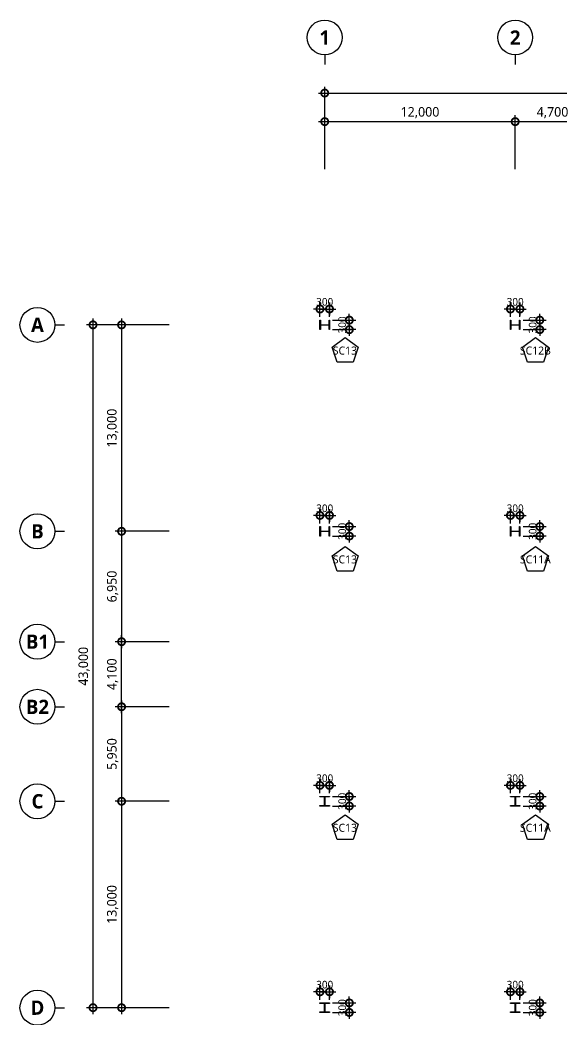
# Model space of a CAD drawing. Header units: millimetres. Extents: x 9929 to 330537, y 4940 to 105100.
# Drawn here: x 190500 to 224587, y 42125 to 105100 of the extents above; entities that cross this region are included whole.
import ezdxf
from ezdxf.enums import TextEntityAlignment as Align

# ---------------------------------------------------------------- set-up
doc = ezdxf.new("R2010")
doc.units = ezdxf.units.MM
doc.header["$LTSCALE"] = 150
doc.layers.get('DEFPOINTS').update_dxf_attribs({"color": 137})
for name, color, linetype in [('09GIRDER', 2, 'Continuous'), ('DIM', 7, 'Continuous'), ('DIM1', 7, 'Continuous'), ('SYM-BUB', 3, 'Continuous'), ('TAG', 6, 'Continuous'), ('TEXT', 3, 'Continuous')]:
    doc.layers.add(name, color=color, linetype=linetype)
doc.styles.add('맑은고딕', font='malgun.ttf')
doc.styles.add('맑은고딕B', font='malgunbd.ttf')
doc.styles.add('스타일1', font='malgun.ttf')
doc.styles.add('스타일2', font='malgunbd.ttf')
doc.dimstyles.new('CJA', dxfattribs={"dimscale": 200, "dimtxt": 3, "dimasz": 1, "dimexe": 2, "dimexo": 3, "dimgap": 1, "dimtad": 1, "dimdec": 0, "dimzin": 1, "dimdsep": 46, "dimlunit": 6, "dimtxsty": '스타일1', "dimblk": 'GAUN-DOT', "dimcen": -2, "dimdle": 2, "dimclrd": 256, "dimclre": 256, "dimclrt": 3, "dimadec": 0, "dimazin": 0, "dimtfac": 1, "dimtdec": 0, "dimtix": 1, "dimtmove": 2, "dimatfit": 3, "dimldrblk": 'DOTSMALL', "dimfxl": 1, "dimtolj": 1, "dimtzin": 1, "dimarcsym": 0})
doc.dimstyles.new('GAUN0.5', dxfattribs={"dimscale": 200, "dimtxt": 2.4, "dimasz": 1, "dimexe": 1, "dimexo": 1, "dimgap": 1, "dimtad": 1, "dimdec": 0, "dimlfac": 0.5, "dimzin": 1, "dimdsep": 46, "dimlunit": 6, "dimtxsty": '맑은고딕', "dimblk": 'GAUN-DOT', "dimcen": -2, "dimdle": 2, "dimclrd": 256, "dimclre": 256, "dimclrt": 4, "dimadec": 0, "dimazin": 0, "dimtfac": 1, "dimtdec": 0, "dimtix": 1, "dimtmove": 2, "dimatfit": 3, "dimldrblk": 'DOTSMALL', "dimfxl": 1, "dimtolj": 1, "dimtzin": 1, "dimarcsym": 0})

# ---------------------------------------------------------------- blocks, each defined once
blk = doc.blocks.new('_DotSmall')
at = {"color": 0, "linetype": 'ByBlock', "const_width": 0.5}
blk.add_lwpolyline([(-0.0625, 0, 1), (0.0625, 0, 1)], format="xyb", close=True, dxfattribs=at)
blk = doc.blocks.new('*D30')
at = {"layer": 'DEFPOINTS', "color": 0, "transparency": 16777216}
for p in [(195100, 85900), (200500, 85900), (200500, 42900)]:
    blk.add_point(p, dxfattribs=at)
at = {"layer": 'DIM', "color": 7, "lineweight": -2, "transparency": 16777216}
for p, q in [((195100, 42500), (195100, 86300)), ((199900, 85900), (194700, 85900)), ((199900, 42900), (194700, 42900))]:
    blk.add_line(p, q, dxfattribs=at)
at = {"layer": 'DIM', "color": 7, "lineweight": -2, "transparency": 16777216, "xscale": 900, "yscale": 900, "zscale": 900}
for p, rotation in [((195100, 85900), 90), ((195100, 42900), 270)]:
    blk.add_blockref('_DotSmall', p, dxfattribs=dict(at, rotation=rotation))
at = {"layer": 'DIM', "color": 3, "transparency": 16777216, "insert": (194540, 64400), "char_height": 600, "attachment_point": 5, "rotation": 90, "style": '스타일1'}
blk.add_mtext('\\A1;43,000', dxfattribs=at)
blk = doc.blocks.new('*D31')
at = {"layer": 'DEFPOINTS', "color": 0, "transparency": 16777216}
for p in [(200500, 85900), (196900, 72900), (200500, 72900)]:
    blk.add_point(p, dxfattribs=at)
at = {"layer": 'DIM', "color": 7, "lineweight": -2, "transparency": 16777216}
for p, q in [((196900, 86300), (196900, 72500)), ((199900, 85900), (196500, 85900)), ((199900, 72900), (196500, 72900))]:
    blk.add_line(p, q, dxfattribs=at)
at = {"layer": 'DIM', "color": 7, "lineweight": -2, "transparency": 16777216, "xscale": 900, "yscale": 900, "zscale": 900}
for p, rotation in [((196900, 85900), 90), ((196900, 72900), 270)]:
    blk.add_blockref('_DotSmall', p, dxfattribs=dict(at, rotation=rotation))
at = {"layer": 'DIM', "color": 3, "transparency": 16777216, "insert": (196338, 79400), "char_height": 600, "attachment_point": 5, "rotation": 90, "style": '스타일1'}
blk.add_mtext('\\A1;13,000', dxfattribs=at)
blk = doc.blocks.new('*D32')
at = {"layer": 'DEFPOINTS', "color": 0, "transparency": 16777216}
for p in [(200500, 55900), (196900, 42900), (200500, 42900)]:
    blk.add_point(p, dxfattribs=at)
at = {"layer": 'DIM', "color": 7, "lineweight": -2, "transparency": 16777216}
for p, q in [((196900, 56300), (196900, 42500)), ((199900, 55900), (196500, 55900)), ((199900, 42900), (196500, 42900))]:
    blk.add_line(p, q, dxfattribs=at)
at = {"layer": 'DIM', "color": 7, "lineweight": -2, "transparency": 16777216, "xscale": 900, "yscale": 900, "zscale": 900}
for p, rotation in [((196900, 55900), 90), ((196900, 42900), 270)]:
    blk.add_blockref('_DotSmall', p, dxfattribs=dict(at, rotation=rotation))
at = {"layer": 'DIM', "color": 3, "transparency": 16777216, "insert": (196338, 49400), "char_height": 600, "attachment_point": 5, "rotation": 90, "style": '스타일1'}
blk.add_mtext('\\A1;13,000', dxfattribs=at)
blk = doc.blocks.new('*D33')
at = {"layer": 'DEFPOINTS', "color": 0, "transparency": 16777216}
for p in [(280700, 100500), (209700, 95100), (280700, 95100)]:
    blk.add_point(p, dxfattribs=at)
at = {"layer": 'DIM', "color": 7, "lineweight": -2, "transparency": 16777216}
for p, q in [((209700, 95700), (209700, 100900)), ((280700, 95700), (280700, 100900)), ((209300, 100500), (281100, 100500))]:
    blk.add_line(p, q, dxfattribs=at)
at = {"layer": 'DIM', "color": 7, "lineweight": -2, "transparency": 16777216, "xscale": 900, "yscale": 900, "zscale": 900, "rotation": 180}
blk.add_blockref('_DotSmall', (209700, 100500), dxfattribs=at)
at = {"layer": 'DIM', "color": 7, "lineweight": -2, "transparency": 16777216, "xscale": 900, "yscale": 900, "zscale": 900}
blk.add_blockref('_DotSmall', (280700, 100500), dxfattribs=at)
at = {"layer": 'DIM', "color": 3, "transparency": 16777216, "insert": (245200, 101062), "char_height": 600, "attachment_point": 5, "style": '스타일1'}
blk.add_mtext('\\A1;71,000', dxfattribs=at)
blk = doc.blocks.new('*D37')
at = {"layer": 'DEFPOINTS', "color": 0, "transparency": 16777216}
for p in [(221700, 98700), (209700, 95100), (221700, 95100)]:
    blk.add_point(p, dxfattribs=at)
at = {"layer": 'DIM', "color": 7, "lineweight": -2, "transparency": 16777216}
for p, q in [((209700, 95700), (209700, 99100)), ((221700, 95700), (221700, 99100)), ((209300, 98700), (222100, 98700))]:
    blk.add_line(p, q, dxfattribs=at)
at = {"layer": 'DIM', "color": 7, "lineweight": -2, "transparency": 16777216, "xscale": 900, "yscale": 900, "zscale": 900, "rotation": 180}
blk.add_blockref('_DotSmall', (209700, 98700), dxfattribs=at)
at = {"layer": 'DIM', "color": 7, "lineweight": -2, "transparency": 16777216, "xscale": 900, "yscale": 900, "zscale": 900}
blk.add_blockref('_DotSmall', (221700, 98700), dxfattribs=at)
at = {"layer": 'DIM', "color": 3, "transparency": 16777216, "insert": (215700, 99262), "char_height": 600, "attachment_point": 5, "style": '스타일1'}
blk.add_mtext('\\A1;12,000', dxfattribs=at)
blk = doc.blocks.new('NEW_BUB')
at = {"layer": 'SYM-BUB', "color": 6}
blk.add_line((0, 3), (0, 0), dxfattribs=at)
blk.add_circle((0, 8.5), 5.5, dxfattribs=at)
at = {"layer": 'SYM-BUB', "color": 3, "style": '스타일2'}
blk.add_attdef('X', text='', height=4.5, dxfattribs=at).set_placement((0, 8.5), align=Align.MIDDLE)
blk = doc.blocks.new('*D38')
at = {"layer": 'DEFPOINTS', "color": 0, "transparency": 16777216}
for p in [(200500, 61850), (196900, 55900), (200500, 55900)]:
    blk.add_point(p, dxfattribs=at)
at = {"layer": 'DIM', "color": 7, "lineweight": -2, "transparency": 16777216}
for p, q in [((199900, 61850), (196500, 61850)), ((196900, 62250), (196900, 55500)), ((199900, 55900), (196500, 55900))]:
    blk.add_line(p, q, dxfattribs=at)
at = {"layer": 'DIM', "color": 7, "lineweight": -2, "transparency": 16777216, "xscale": 900, "yscale": 900, "zscale": 900}
for p, rotation in [((196900, 61850), 90), ((196900, 55900), 270)]:
    blk.add_blockref('_DotSmall', p, dxfattribs=dict(at, rotation=rotation))
at = {"layer": 'DIM', "color": 3, "transparency": 16777216, "insert": (196340, 58875), "char_height": 600, "attachment_point": 5, "rotation": 90, "style": '스타일1'}
blk.add_mtext('\\A1;5,950', dxfattribs=at)
blk = doc.blocks.new('*D42')
at = {"layer": 'DEFPOINTS', "color": 0, "transparency": 16777216}
for p in [(226400, 98700), (221700, 95100), (226400, 95100)]:
    blk.add_point(p, dxfattribs=at)
at = {"layer": 'DIM', "color": 7, "lineweight": -2, "transparency": 16777216}
for p, q in [((221700, 95700), (221700, 99100)), ((226400, 95700), (226400, 99100)), ((221300, 98700), (226800, 98700))]:
    blk.add_line(p, q, dxfattribs=at)
at = {"layer": 'DIM', "color": 7, "lineweight": -2, "transparency": 16777216, "xscale": 900, "yscale": 900, "zscale": 900, "rotation": 180}
blk.add_blockref('_DotSmall', (221700, 98700), dxfattribs=at)
at = {"layer": 'DIM', "color": 7, "lineweight": -2, "transparency": 16777216, "xscale": 900, "yscale": 900, "zscale": 900}
blk.add_blockref('_DotSmall', (226400, 98700), dxfattribs=at)
at = {"layer": 'DIM', "color": 3, "transparency": 16777216, "insert": (224050, 99260), "char_height": 600, "attachment_point": 5, "style": '스타일1'}
blk.add_mtext('\\A1;4,700', dxfattribs=at)
blk = doc.blocks.new('*D43')
at = {"layer": 'DEFPOINTS', "color": 0, "transparency": 16777216}
for p in [(196900, 65950), (200500, 65950), (200500, 61850)]:
    blk.add_point(p, dxfattribs=at)
at = {"layer": 'DIM', "color": 7, "lineweight": -2, "transparency": 16777216}
for p, q in [((196900, 61450), (196900, 66350)), ((199900, 65950), (196500, 65950)), ((199900, 61850), (196500, 61850))]:
    blk.add_line(p, q, dxfattribs=at)
at = {"layer": 'DIM', "color": 7, "lineweight": -2, "transparency": 16777216, "xscale": 900, "yscale": 900, "zscale": 900}
for p, rotation in [((196900, 65950), 90), ((196900, 61850), 270)]:
    blk.add_blockref('_DotSmall', p, dxfattribs=dict(at, rotation=rotation))
at = {"layer": 'DIM', "color": 3, "transparency": 16777216, "insert": (196338, 63900), "char_height": 600, "attachment_point": 5, "rotation": 90, "style": '스타일1'}
blk.add_mtext('\\A1;4,100', dxfattribs=at)
blk = doc.blocks.new('*D44')
at = {"layer": 'DEFPOINTS', "color": 0, "transparency": 16777216}
for p in [(200500, 72900), (196900, 65950), (200500, 65950)]:
    blk.add_point(p, dxfattribs=at)
at = {"layer": 'DIM', "color": 7, "lineweight": -2, "transparency": 16777216}
for p, q in [((196900, 73300), (196900, 65550)), ((199900, 72900), (196500, 72900)), ((199900, 65950), (196500, 65950))]:
    blk.add_line(p, q, dxfattribs=at)
at = {"layer": 'DIM', "color": 7, "lineweight": -2, "transparency": 16777216, "xscale": 900, "yscale": 900, "zscale": 900}
for p, rotation in [((196900, 72900), 90), ((196900, 65950), 270)]:
    blk.add_blockref('_DotSmall', p, dxfattribs=dict(at, rotation=rotation))
at = {"layer": 'DIM', "color": 3, "transparency": 16777216, "insert": (196340, 69425), "char_height": 600, "attachment_point": 5, "rotation": 90, "style": '스타일1'}
blk.add_mtext('\\A1;6,950', dxfattribs=at)
blk = doc.blocks.new('GAUN-DOT')
at = {"linetype": 'ByBlock'}
for p, q in [((2, 0), (-2, 0)), ((0, -2), (0, 2))]:
    blk.add_line(p, q, dxfattribs=at)
at = {"const_width": 2.25}
blk.add_lwpolyline([(0, 0.28125, 1), (0, -0.28125, 1)], format="xyb", close=True, dxfattribs=at)
blk = doc.blocks.new('*D52')
at = {"layer": 'DEFPOINTS', "color": 0, "transparency": 16777216}
for p in [(210000, 86900), (209400, 86200), (210000, 86200)]:
    blk.add_point(p, dxfattribs=at)
at = {"layer": 'DIM1', "lineweight": -2, "transparency": 16777216}
for p, q in [((209400, 86400), (209400, 87100)), ((210000, 86400), (210000, 87100)), ((209200, 86900), (209000, 86900)), ((209400, 86900), (210000, 86900)), ((210200, 86900), (210400, 86900))]:
    blk.add_line(p, q, dxfattribs=at)
at = {"layer": 'DIM1', "lineweight": -2, "transparency": 16777216, "xscale": 200, "yscale": 200, "zscale": 200}
blk.add_blockref('GAUN-DOT', (209400, 86900), dxfattribs=at)
at = {"layer": 'DIM1', "lineweight": -2, "transparency": 16777216, "xscale": 200, "yscale": 200, "zscale": 200, "rotation": 180}
blk.add_blockref('GAUN-DOT', (210000, 86900), dxfattribs=at)
at = {"layer": 'DIM1', "color": 4, "transparency": 16777216, "insert": (209700, 87348), "char_height": 480, "attachment_point": 5, "style": '맑은고딕'}
blk.add_mtext('\\A1;300', dxfattribs=at)
blk = doc.blocks.new('*D53')
at = {"layer": 'DEFPOINTS', "color": 0, "transparency": 16777216}
for p in [(210000, 86200), (210000, 85600), (211250, 85600)]:
    blk.add_point(p, dxfattribs=at)
at = {"layer": 'DIM1', "lineweight": -2, "transparency": 16777216}
for p, q in [((211250, 86400), (211250, 86600)), ((210200, 86200), (211450, 86200)), ((211250, 86200), (211250, 85600)), ((210200, 85600), (211450, 85600)), ((211250, 85400), (211250, 85200))]:
    blk.add_line(p, q, dxfattribs=at)
at = {"layer": 'DIM1', "lineweight": -2, "transparency": 16777216, "xscale": 200, "yscale": 200, "zscale": 200}
for p, rotation in [((211250, 86200), 270), ((211250, 85600), 90)]:
    blk.add_blockref('GAUN-DOT', p, dxfattribs=dict(at, rotation=rotation))
at = {"layer": 'DIM1', "color": 4, "transparency": 16777216, "insert": (210802, 85900), "char_height": 480, "attachment_point": 5, "rotation": 90, "style": '맑은고딕'}
blk.add_mtext('\\A1;300', dxfattribs=at)
blk = doc.blocks.new('*D54')
at = {"layer": 'DEFPOINTS', "color": 0, "transparency": 16777216}
for p in [(222000, 86900), (221400, 86200), (222000, 86200)]:
    blk.add_point(p, dxfattribs=at)
at = {"layer": 'DIM1', "lineweight": -2, "transparency": 16777216}
for p, q in [((221400, 86400), (221400, 87100)), ((222000, 86400), (222000, 87100)), ((221200, 86900), (221000, 86900)), ((221400, 86900), (222000, 86900)), ((222200, 86900), (222400, 86900))]:
    blk.add_line(p, q, dxfattribs=at)
at = {"layer": 'DIM1', "lineweight": -2, "transparency": 16777216, "xscale": 200, "yscale": 200, "zscale": 200}
blk.add_blockref('GAUN-DOT', (221400, 86900), dxfattribs=at)
at = {"layer": 'DIM1', "lineweight": -2, "transparency": 16777216, "xscale": 200, "yscale": 200, "zscale": 200, "rotation": 180}
blk.add_blockref('GAUN-DOT', (222000, 86900), dxfattribs=at)
at = {"layer": 'DIM1', "color": 4, "transparency": 16777216, "insert": (221700, 87348), "char_height": 480, "attachment_point": 5, "style": '맑은고딕'}
blk.add_mtext('\\A1;300', dxfattribs=at)
blk = doc.blocks.new('*D55')
at = {"layer": 'DEFPOINTS', "color": 0, "transparency": 16777216}
for p in [(222000, 86200), (222000, 85600), (223250, 85600)]:
    blk.add_point(p, dxfattribs=at)
at = {"layer": 'DIM1', "lineweight": -2, "transparency": 16777216}
for p, q in [((223250, 86400), (223250, 86600)), ((222200, 86200), (223450, 86200)), ((223250, 86200), (223250, 85600)), ((222200, 85600), (223450, 85600)), ((223250, 85400), (223250, 85200))]:
    blk.add_line(p, q, dxfattribs=at)
at = {"layer": 'DIM1', "lineweight": -2, "transparency": 16777216, "xscale": 200, "yscale": 200, "zscale": 200}
for p, rotation in [((223250, 86200), 270), ((223250, 85600), 90)]:
    blk.add_blockref('GAUN-DOT', p, dxfattribs=dict(at, rotation=rotation))
at = {"layer": 'DIM1', "color": 4, "transparency": 16777216, "insert": (222802, 85900), "char_height": 480, "attachment_point": 5, "rotation": 90, "style": '맑은고딕'}
blk.add_mtext('\\A1;300', dxfattribs=at)
blk = doc.blocks.new('*D84')
at = {"layer": 'DEFPOINTS', "color": 0, "transparency": 16777216}
for p in [(222000, 73900), (221400, 73200), (222000, 73200)]:
    blk.add_point(p, dxfattribs=at)
at = {"layer": 'DIM1', "lineweight": -2, "transparency": 16777216}
for p, q in [((221200, 73900), (221000, 73900)), ((221400, 73400), (221400, 74100)), ((221400, 73900), (222000, 73900)), ((222000, 73400), (222000, 74100)), ((222200, 73900), (222400, 73900))]:
    blk.add_line(p, q, dxfattribs=at)
at = {"layer": 'DIM1', "lineweight": -2, "transparency": 16777216, "xscale": 200, "yscale": 200, "zscale": 200}
blk.add_blockref('GAUN-DOT', (221400, 73900), dxfattribs=at)
at = {"layer": 'DIM1', "lineweight": -2, "transparency": 16777216, "xscale": 200, "yscale": 200, "zscale": 200, "rotation": 180}
blk.add_blockref('GAUN-DOT', (222000, 73900), dxfattribs=at)
at = {"layer": 'DIM1', "color": 4, "transparency": 16777216, "insert": (221700, 74348), "char_height": 480, "attachment_point": 5, "style": '맑은고딕'}
blk.add_mtext('\\A1;300', dxfattribs=at)
blk = doc.blocks.new('*D85')
at = {"layer": 'DEFPOINTS', "color": 0, "transparency": 16777216}
for p in [(222000, 73200), (222000, 72600), (223250, 72600)]:
    blk.add_point(p, dxfattribs=at)
at = {"layer": 'DIM1', "lineweight": -2, "transparency": 16777216}
for p, q in [((222200, 73200), (223450, 73200)), ((223250, 73400), (223250, 73600)), ((223250, 73200), (223250, 72600)), ((222200, 72600), (223450, 72600)), ((223250, 72400), (223250, 72200))]:
    blk.add_line(p, q, dxfattribs=at)
at = {"layer": 'DIM1', "lineweight": -2, "transparency": 16777216, "xscale": 200, "yscale": 200, "zscale": 200}
for p, rotation in [((223250, 73200), 270), ((223250, 72600), 90)]:
    blk.add_blockref('GAUN-DOT', p, dxfattribs=dict(at, rotation=rotation))
at = {"layer": 'DIM1', "color": 4, "transparency": 16777216, "insert": (222802, 72900), "char_height": 480, "attachment_point": 5, "rotation": 90, "style": '맑은고딕'}
blk.add_mtext('\\A1;300', dxfattribs=at)
blk = doc.blocks.new('*D86')
at = {"layer": 'DEFPOINTS', "color": 0, "transparency": 16777216}
for p in [(210000, 73900), (209400, 73200), (210000, 73200)]:
    blk.add_point(p, dxfattribs=at)
at = {"layer": 'DIM1', "lineweight": -2, "transparency": 16777216}
for p, q in [((209200, 73900), (209000, 73900)), ((209400, 73400), (209400, 74100)), ((209400, 73900), (210000, 73900)), ((210000, 73400), (210000, 74100)), ((210200, 73900), (210400, 73900))]:
    blk.add_line(p, q, dxfattribs=at)
at = {"layer": 'DIM1', "lineweight": -2, "transparency": 16777216, "xscale": 200, "yscale": 200, "zscale": 200}
blk.add_blockref('GAUN-DOT', (209400, 73900), dxfattribs=at)
at = {"layer": 'DIM1', "lineweight": -2, "transparency": 16777216, "xscale": 200, "yscale": 200, "zscale": 200, "rotation": 180}
blk.add_blockref('GAUN-DOT', (210000, 73900), dxfattribs=at)
at = {"layer": 'DIM1', "color": 4, "transparency": 16777216, "insert": (209700, 74348), "char_height": 480, "attachment_point": 5, "style": '맑은고딕'}
blk.add_mtext('\\A1;300', dxfattribs=at)
blk = doc.blocks.new('*D87')
at = {"layer": 'DEFPOINTS', "color": 0, "transparency": 16777216}
for p in [(210000, 73200), (210000, 72600), (211250, 72600)]:
    blk.add_point(p, dxfattribs=at)
at = {"layer": 'DIM1', "lineweight": -2, "transparency": 16777216}
for p, q in [((210200, 73200), (211450, 73200)), ((211250, 73400), (211250, 73600)), ((211250, 73200), (211250, 72600)), ((210200, 72600), (211450, 72600)), ((211250, 72400), (211250, 72200))]:
    blk.add_line(p, q, dxfattribs=at)
at = {"layer": 'DIM1', "lineweight": -2, "transparency": 16777216, "xscale": 200, "yscale": 200, "zscale": 200}
for p, rotation in [((211250, 73200), 270), ((211250, 72600), 90)]:
    blk.add_blockref('GAUN-DOT', p, dxfattribs=dict(at, rotation=rotation))
at = {"layer": 'DIM1', "color": 4, "transparency": 16777216, "insert": (210802, 72900), "char_height": 480, "attachment_point": 5, "rotation": 90, "style": '맑은고딕'}
blk.add_mtext('\\A1;300', dxfattribs=at)
blk = doc.blocks.new('*D88')
at = {"layer": 'DEFPOINTS', "color": 0, "transparency": 16777216}
for p in [(222000, 56900), (221400, 56200), (222000, 56200)]:
    blk.add_point(p, dxfattribs=at)
at = {"layer": 'DIM1', "lineweight": -2, "transparency": 16777216}
for p, q in [((221200, 56900), (221000, 56900)), ((221400, 56400), (221400, 57100)), ((221400, 56900), (222000, 56900)), ((222000, 56400), (222000, 57100)), ((222200, 56900), (222400, 56900))]:
    blk.add_line(p, q, dxfattribs=at)
at = {"layer": 'DIM1', "lineweight": -2, "transparency": 16777216, "xscale": 200, "yscale": 200, "zscale": 200}
blk.add_blockref('GAUN-DOT', (221400, 56900), dxfattribs=at)
at = {"layer": 'DIM1', "lineweight": -2, "transparency": 16777216, "xscale": 200, "yscale": 200, "zscale": 200, "rotation": 180}
blk.add_blockref('GAUN-DOT', (222000, 56900), dxfattribs=at)
at = {"layer": 'DIM1', "color": 4, "transparency": 16777216, "insert": (221700, 57348), "char_height": 480, "attachment_point": 5, "style": '맑은고딕'}
blk.add_mtext('\\A1;300', dxfattribs=at)
blk = doc.blocks.new('*D89')
at = {"layer": 'DEFPOINTS', "color": 0, "transparency": 16777216}
for p in [(222000, 56200), (222000, 55600), (223250, 55600)]:
    blk.add_point(p, dxfattribs=at)
at = {"layer": 'DIM1', "lineweight": -2, "transparency": 16777216}
for p, q in [((222200, 56200), (223450, 56200)), ((223250, 56400), (223250, 56600)), ((223250, 56200), (223250, 55600)), ((222200, 55600), (223450, 55600)), ((223250, 55400), (223250, 55200))]:
    blk.add_line(p, q, dxfattribs=at)
at = {"layer": 'DIM1', "lineweight": -2, "transparency": 16777216, "xscale": 200, "yscale": 200, "zscale": 200}
for p, rotation in [((223250, 56200), 270), ((223250, 55600), 90)]:
    blk.add_blockref('GAUN-DOT', p, dxfattribs=dict(at, rotation=rotation))
at = {"layer": 'DIM1', "color": 4, "transparency": 16777216, "insert": (222802, 55900), "char_height": 480, "attachment_point": 5, "rotation": 90, "style": '맑은고딕'}
blk.add_mtext('\\A1;300', dxfattribs=at)
blk = doc.blocks.new('*D96')
at = {"layer": 'DEFPOINTS', "color": 0, "transparency": 16777216}
for p in [(210000, 56900), (209400, 56200), (210000, 56200)]:
    blk.add_point(p, dxfattribs=at)
at = {"layer": 'DIM1', "lineweight": -2, "transparency": 16777216}
for p, q in [((209200, 56900), (209000, 56900)), ((209400, 56400), (209400, 57100)), ((209400, 56900), (210000, 56900)), ((210000, 56400), (210000, 57100)), ((210200, 56900), (210400, 56900))]:
    blk.add_line(p, q, dxfattribs=at)
at = {"layer": 'DIM1', "lineweight": -2, "transparency": 16777216, "xscale": 200, "yscale": 200, "zscale": 200}
blk.add_blockref('GAUN-DOT', (209400, 56900), dxfattribs=at)
at = {"layer": 'DIM1', "lineweight": -2, "transparency": 16777216, "xscale": 200, "yscale": 200, "zscale": 200, "rotation": 180}
blk.add_blockref('GAUN-DOT', (210000, 56900), dxfattribs=at)
at = {"layer": 'DIM1', "color": 4, "transparency": 16777216, "insert": (209700, 57348), "char_height": 480, "attachment_point": 5, "style": '맑은고딕'}
blk.add_mtext('\\A1;300', dxfattribs=at)
blk = doc.blocks.new('*D97')
at = {"layer": 'DEFPOINTS', "color": 0, "transparency": 16777216}
for p in [(210000, 56200), (210000, 55600), (211250, 55600)]:
    blk.add_point(p, dxfattribs=at)
at = {"layer": 'DIM1', "lineweight": -2, "transparency": 16777216}
for p, q in [((210200, 56200), (211450, 56200)), ((211250, 56400), (211250, 56600)), ((211250, 56200), (211250, 55600)), ((210200, 55600), (211450, 55600)), ((211250, 55400), (211250, 55200))]:
    blk.add_line(p, q, dxfattribs=at)
at = {"layer": 'DIM1', "lineweight": -2, "transparency": 16777216, "xscale": 200, "yscale": 200, "zscale": 200}
for p, rotation in [((211250, 56200), 270), ((211250, 55600), 90)]:
    blk.add_blockref('GAUN-DOT', p, dxfattribs=dict(at, rotation=rotation))
at = {"layer": 'DIM1', "color": 4, "transparency": 16777216, "insert": (210802, 55900), "char_height": 480, "attachment_point": 5, "rotation": 90, "style": '맑은고딕'}
blk.add_mtext('\\A1;300', dxfattribs=at)
blk = doc.blocks.new('*D112')
at = {"layer": 'DEFPOINTS', "color": 0, "transparency": 16777216}
for p in [(210000, 43900), (209400, 43200), (210000, 43200)]:
    blk.add_point(p, dxfattribs=at)
at = {"layer": 'DIM1', "lineweight": -2, "transparency": 16777216}
for p, q in [((209400, 43400), (209400, 44100)), ((210000, 43400), (210000, 44100)), ((209200, 43900), (209000, 43900)), ((209400, 43900), (210000, 43900)), ((210200, 43900), (210400, 43900))]:
    blk.add_line(p, q, dxfattribs=at)
at = {"layer": 'DIM1', "lineweight": -2, "transparency": 16777216, "xscale": 200, "yscale": 200, "zscale": 200}
blk.add_blockref('GAUN-DOT', (209400, 43900), dxfattribs=at)
at = {"layer": 'DIM1', "lineweight": -2, "transparency": 16777216, "xscale": 200, "yscale": 200, "zscale": 200, "rotation": 180}
blk.add_blockref('GAUN-DOT', (210000, 43900), dxfattribs=at)
at = {"layer": 'DIM1', "color": 4, "transparency": 16777216, "insert": (209700, 44348), "char_height": 480, "attachment_point": 5, "style": '맑은고딕'}
blk.add_mtext('\\A1;300', dxfattribs=at)
blk = doc.blocks.new('*D113')
at = {"layer": 'DEFPOINTS', "color": 0, "transparency": 16777216}
for p in [(210000, 43200), (210000, 42600), (211250, 42600)]:
    blk.add_point(p, dxfattribs=at)
at = {"layer": 'DIM1', "lineweight": -2, "transparency": 16777216}
for p, q in [((211250, 43400), (211250, 43600)), ((210200, 43200), (211450, 43200)), ((211250, 43200), (211250, 42600)), ((210200, 42600), (211450, 42600)), ((211250, 42400), (211250, 42200))]:
    blk.add_line(p, q, dxfattribs=at)
at = {"layer": 'DIM1', "lineweight": -2, "transparency": 16777216, "xscale": 200, "yscale": 200, "zscale": 200}
for p, rotation in [((211250, 43200), 270), ((211250, 42600), 90)]:
    blk.add_blockref('GAUN-DOT', p, dxfattribs=dict(at, rotation=rotation))
at = {"layer": 'DIM1', "color": 4, "transparency": 16777216, "insert": (210802, 42900), "char_height": 480, "attachment_point": 5, "rotation": 90, "style": '맑은고딕'}
blk.add_mtext('\\A1;300', dxfattribs=at)
blk = doc.blocks.new('*D114')
at = {"layer": 'DEFPOINTS', "color": 0, "transparency": 16777216}
for p in [(222000, 43900), (221400, 43200), (222000, 43200)]:
    blk.add_point(p, dxfattribs=at)
at = {"layer": 'DIM1', "lineweight": -2, "transparency": 16777216}
for p, q in [((221400, 43400), (221400, 44100)), ((222000, 43400), (222000, 44100)), ((221200, 43900), (221000, 43900)), ((221400, 43900), (222000, 43900)), ((222200, 43900), (222400, 43900))]:
    blk.add_line(p, q, dxfattribs=at)
at = {"layer": 'DIM1', "lineweight": -2, "transparency": 16777216, "xscale": 200, "yscale": 200, "zscale": 200}
blk.add_blockref('GAUN-DOT', (221400, 43900), dxfattribs=at)
at = {"layer": 'DIM1', "lineweight": -2, "transparency": 16777216, "xscale": 200, "yscale": 200, "zscale": 200, "rotation": 180}
blk.add_blockref('GAUN-DOT', (222000, 43900), dxfattribs=at)
at = {"layer": 'DIM1', "color": 4, "transparency": 16777216, "insert": (221700, 44348), "char_height": 480, "attachment_point": 5, "style": '맑은고딕'}
blk.add_mtext('\\A1;300', dxfattribs=at)
blk = doc.blocks.new('*D115')
at = {"layer": 'DEFPOINTS', "color": 0, "transparency": 16777216}
for p in [(222000, 43200), (222000, 42600), (223250, 42600)]:
    blk.add_point(p, dxfattribs=at)
at = {"layer": 'DIM1', "lineweight": -2, "transparency": 16777216}
for p, q in [((223250, 43400), (223250, 43600)), ((222200, 43200), (223450, 43200)), ((223250, 43200), (223250, 42600)), ((222200, 42600), (223450, 42600)), ((223250, 42400), (223250, 42200))]:
    blk.add_line(p, q, dxfattribs=at)
at = {"layer": 'DIM1', "lineweight": -2, "transparency": 16777216, "xscale": 200, "yscale": 200, "zscale": 200}
for p, rotation in [((223250, 43200), 270), ((223250, 42600), 90)]:
    blk.add_blockref('GAUN-DOT', p, dxfattribs=dict(at, rotation=rotation))
at = {"layer": 'DIM1', "color": 4, "transparency": 16777216, "insert": (222802, 42900), "char_height": 480, "attachment_point": 5, "rotation": 90, "style": '맑은고딕'}
blk.add_mtext('\\A1;300', dxfattribs=at)

msp = doc.modelspace()

# ---------------------------------------------------------------- linework, layer by layer
at = {"layer": '09GIRDER'}
for points in [[(209400, 86200), (209430, 86200), (209430, 85946, 0.4142136), (209466, 85910), (209934, 85910, 0.4142136), (209970, 85946), (209970, 86200), (210000, 86200), (210000, 85600), (209970, 85600), (209970, 85854, 0.4142136), (209934, 85890), (209466, 85890, 0.4142136), (209430, 85854), (209430, 85600), (209400, 85600)], [(221400, 86200), (221430, 86200), (221430, 85946, 0.4142136), (221466, 85910), (221934, 85910, 0.4142136), (221970, 85946), (221970, 86200), (222000, 86200), (222000, 85600), (221970, 85600), (221970, 85854, 0.4142136), (221934, 85890), (221466, 85890, 0.4142136), (221430, 85854), (221430, 85600), (221400, 85600)], [(209400, 73200), (209430, 73200), (209430, 72946, 0.4142136), (209466, 72910), (209934, 72910, 0.4142136), (209970, 72946), (209970, 73200), (210000, 73200), (210000, 72600), (209970, 72600), (209970, 72854, 0.4142136), (209934, 72890), (209466, 72890, 0.4142136), (209430, 72854), (209430, 72600), (209400, 72600)], [(221400, 73200), (221430, 73200), (221430, 72946, 0.4142136), (221466, 72910), (221934, 72910, 0.4142136), (221970, 72946), (221970, 73200), (222000, 73200), (222000, 72600), (221970, 72600), (221970, 72854, 0.4142136), (221934, 72890), (221466, 72890, 0.4142136), (221430, 72854), (221430, 72600), (221400, 72600)], [(209400, 55600), (209400, 55630), (209654, 55630, 0.4142136), (209690, 55666), (209690, 56134, 0.4142136), (209654, 56170), (209400, 56170), (209400, 56200), (210000, 56200), (210000, 56170), (209746, 56170, 0.4142136), (209710, 56134), (209710, 55666, 0.4142136), (209746, 55630), (210000, 55630), (210000, 55600)], [(221400, 55600), (221400, 55630), (221654, 55630, 0.4142136), (221690, 55666), (221690, 56134, 0.4142136), (221654, 56170), (221400, 56170), (221400, 56200), (222000, 56200), (222000, 56170), (221746, 56170, 0.4142136), (221710, 56134), (221710, 55666, 0.4142136), (221746, 55630), (222000, 55630), (222000, 55600)], [(209400, 42600), (209400, 42630), (209654, 42630, 0.4142136), (209690, 42666), (209690, 43134, 0.4142136), (209654, 43170), (209400, 43170), (209400, 43200), (210000, 43200), (210000, 43170), (209746, 43170, 0.4142136), (209710, 43134), (209710, 42666, 0.4142136), (209746, 42630), (210000, 42630), (210000, 42600)], [(221400, 42600), (221400, 42630), (221654, 42630, 0.4142136), (221690, 42666), (221690, 43134, 0.4142136), (221654, 43170), (221400, 43170), (221400, 43200), (222000, 43200), (222000, 43170), (221746, 43170, 0.4142136), (221710, 43134), (221710, 42666, 0.4142136), (221746, 42630), (222000, 42630), (222000, 42600)]]:
    msp.add_lwpolyline(points, format="xyb", close=True, dxfattribs=at)
at = {"layer": 'TAG', "color": 6, "ltscale": 0.2, "elevation": 0}
for points in [[(210981.3, 85101.1), (211800.3, 84506.1), (211487.5, 83543.3), (210475.1, 83543.3), (210162.3, 84506.1)], [(222981.3, 85101.1), (223800.3, 84506.1), (223487.5, 83543.3), (222475.1, 83543.3), (222162.3, 84506.1)], [(210981.3, 71950.2), (211800.3, 71355.2), (211487.5, 70392.4), (210475.1, 70392.4), (210162.3, 71355.2)], [(222981.3, 71950.2), (223800.3, 71355.2), (223487.5, 70392.4), (222475.1, 70392.4), (222162.3, 71355.2)], [(210981.3, 55050.2), (211800.3, 54455.2), (211487.5, 53492.4), (210475.1, 53492.4), (210162.3, 54455.2)], [(222981.3, 55050.2), (223800.3, 54455.2), (223487.5, 53492.4), (222475.1, 53492.4), (222162.3, 54455.2)]]:
    msp.add_lwpolyline(points, close=True, dxfattribs=at)

# ---------------------------------------------------------------- block references
at = {"layer": 'SYM-BUB'}
ref = msp.add_blockref('NEW_BUB', (209700, 102300), dxfattribs=dict(at, xscale=200.0000000000001, yscale=200.0000000000001, zscale=200.0000000000001))
ref.add_attrib('X', '1', dxfattribs={"color": 3, "height": 900, "style": '맑은고딕B'}).set_placement((209700, 104000), align=Align.MIDDLE)
ref = msp.add_blockref('NEW_BUB', (221700, 102300), dxfattribs=dict(at, xscale=200.0000000000001, yscale=200.0000000000001, zscale=200.0000000000001))
ref.add_attrib('X', '2', dxfattribs={"color": 3, "height": 900, "style": '맑은고딕B'}).set_placement((221700, 104000), align=Align.MIDDLE)
ref = msp.add_blockref('NEW_BUB', (193300, 85900), dxfattribs=dict(at, xscale=200.0000000000001, yscale=200.0000000000001, zscale=200.0000000000001, rotation=90))
ref.add_attrib('X', 'A', dxfattribs={"color": 3, "height": 900, "style": '맑은고딕B'}).set_placement((191600, 85900), align=Align.MIDDLE)
ref = msp.add_blockref('NEW_BUB', (193300, 72900), dxfattribs=dict(at, xscale=200.0000000000001, yscale=200.0000000000001, zscale=200.0000000000001, rotation=90))
ref.add_attrib('X', 'B', dxfattribs={"color": 3, "height": 900, "style": '맑은고딕B'}).set_placement((191600, 72900), align=Align.MIDDLE)
ref = msp.add_blockref('NEW_BUB', (193300, 65950), dxfattribs=dict(at, xscale=200.0000000000001, yscale=200.0000000000001, zscale=200.0000000000001, rotation=90))
ref.add_attrib('X', 'B1', dxfattribs={"color": 3, "height": 900, "style": '맑은고딕B'}).set_placement((191600, 65950), align=Align.MIDDLE)
ref = msp.add_blockref('NEW_BUB', (193300, 61850), dxfattribs=dict(at, xscale=200.0000000000001, yscale=200.0000000000001, zscale=200.0000000000001, rotation=90))
ref.add_attrib('X', 'B2', dxfattribs={"color": 3, "height": 900, "style": '맑은고딕B'}).set_placement((191600, 61850), align=Align.MIDDLE)
ref = msp.add_blockref('NEW_BUB', (193300, 55900), dxfattribs=dict(at, xscale=200.0000000000001, yscale=200.0000000000001, zscale=200.0000000000001, rotation=90))
ref.add_attrib('X', 'C', dxfattribs={"color": 3, "height": 900, "style": '맑은고딕B'}).set_placement((191600, 55900), align=Align.MIDDLE)
ref = msp.add_blockref('NEW_BUB', (193300, 42900), dxfattribs=dict(at, xscale=200.0000000000001, yscale=200.0000000000001, zscale=200.0000000000001, rotation=90))
ref.add_attrib('X', 'D', dxfattribs={"color": 3, "height": 900, "style": '맑은고딕B'}).set_placement((191600, 42900), align=Align.MIDDLE)

# ---------------------------------------------------------------- texts
at = {"layer": 'TEXT', "color": 3, "style": '스타일1'}
for s, p in [('SC13', (210970.4, 84282.4, -2049600)), ('SC12B', (222970.4, 84282.4, -2049600)), ('SC13', (210970.4, 71131.5, -2049600)), ('SC11A', (222970.4, 71131.5, -2049600)), ('SC13', (210970.4, 54231.5, -2049600)), ('SC11A', (222970.4, 54231.5, -2049600))]:
    msp.add_text(s, height=504, dxfattribs=at).set_placement(p, align=Align.MIDDLE_CENTER)

# ---------------------------------------------------------------- dimensions: what is measured, and where the dimension line sits
at = {"layer": 'DIM'}
dim = msp.add_linear_dim(base=(280700, 100500), p1=(209700, 95100), p2=(280700, 95100), angle=180, dimstyle='CJA', override={"dimscale": 200, "dimtxt": 3, "dimasz": 4.5, "dimtxsty": '스타일1', "dimblk1": 'DotSmall', "dimblk2": 'DotSmall', "dimsah": 1, "dimdle": 2, "dimclrd": 7, "dimclre": 7}, dxfattribs=at)
dim.commit()
dim.dimension.update_dxf_attribs({"geometry": '*D33', "text_midpoint": (245200, 101062), "dimtype": 160})
for base, p1, p2, picture, middle in [((221700, 98700), (209700, 95100), (221700, 95100), '*D37', (215700, 99262)), ((226400, 98700), (221700, 95100), (226400, 95100), '*D42', (224050, 99260.3))]:
    dim = msp.add_linear_dim(base=base, p1=p1, p2=p2, dimstyle='CJA', override={"dimscale": 200, "dimtxt": 3, "dimasz": 4.5, "dimtxsty": '스타일1', "dimblk1": 'DotSmall', "dimblk2": 'DotSmall', "dimsah": 1, "dimdle": 2, "dimclrd": 7, "dimclre": 7}, dxfattribs=at)
    dim.commit()
    dim.dimension.update_dxf_attribs({"geometry": picture, "text_midpoint": middle})
for base, p1, p2, angle, picture, middle in [((195100, 85900), (200500, 42900), (200500, 85900), 270, '*D30', (194539.7, 64400)), ((196900, 72900), (200500, 85900), (200500, 72900), 90, '*D31', (196338, 79400)), ((196900, 65950), (200500, 72900), (200500, 65950), 270, '*D44', (196339.7, 69425)), ((196900, 65950), (200500, 61850), (200500, 65950), 90, '*D43', (196338, 63900)), ((196900, 55900), (200500, 61850), (200500, 55900), 270, '*D38', (196339.7, 58875)), ((196900, 42900), (200500, 55900), (200500, 42900), 270, '*D32', (196338, 49400))]:
    dim = msp.add_linear_dim(base=base, p1=p1, p2=p2, angle=angle, dimstyle='CJA', override={"dimscale": 200, "dimtxt": 3, "dimasz": 4.5, "dimblk1": 'DotSmall', "dimblk2": 'DotSmall', "dimsah": 1, "dimdle": 2, "dimclrd": 7, "dimclre": 7}, dxfattribs=at)
    dim.commit()
    dim.dimension.update_dxf_attribs({"geometry": picture, "text_midpoint": middle})
at = {"layer": 'DIM1'}
for base, p1, p2, picture, middle in [((210000, 86900), (209400, 86200), (210000, 86200), '*D52', (209700, 87348)), ((222000, 86900), (221400, 86200), (222000, 86200), '*D54', (221700, 87348)), ((210000, 73900), (209400, 73200), (210000, 73200), '*D86', (209700, 74348)), ((222000, 73900), (221400, 73200), (222000, 73200), '*D84', (221700, 74348)), ((210000, 56900), (209400, 56200), (210000, 56200), '*D96', (209700, 57348)), ((222000, 56900), (221400, 56200), (222000, 56200), '*D88', (221700, 57348)), ((210000, 43900), (209400, 43200), (210000, 43200), '*D112', (209700, 44348)), ((222000, 43900), (221400, 43200), (222000, 43200), '*D114', (221700, 44348))]:
    dim = msp.add_linear_dim(base=base, p1=p1, p2=p2, dimstyle='GAUN0.5', dxfattribs=at)
    dim.commit()
    dim.dimension.update_dxf_attribs({"geometry": picture, "text_midpoint": middle})
for base, p1, p2, picture, middle in [((211250, 85600), (210000, 86200), (210000, 85600), '*D53', (210802, 85900)), ((223250, 85600), (222000, 86200), (222000, 85600), '*D55', (222802, 85900)), ((211250, 72600), (210000, 73200), (210000, 72600), '*D87', (210802, 72900)), ((223250, 72600), (222000, 73200), (222000, 72600), '*D85', (222802, 72900)), ((211250, 55600), (210000, 56200), (210000, 55600), '*D97', (210802, 55900)), ((223250, 55600), (222000, 56200), (222000, 55600), '*D89', (222802, 55900)), ((211250, 42600), (210000, 43200), (210000, 42600), '*D113', (210802, 42900)), ((223250, 42600), (222000, 43200), (222000, 42600), '*D115', (222802, 42900))]:
    dim = msp.add_linear_dim(base=base, p1=p1, p2=p2, angle=90, dimstyle='GAUN0.5', dxfattribs=at)
    dim.commit()
    dim.dimension.update_dxf_attribs({"geometry": picture, "text_midpoint": middle})

doc.saveas('drawing.dxf')
